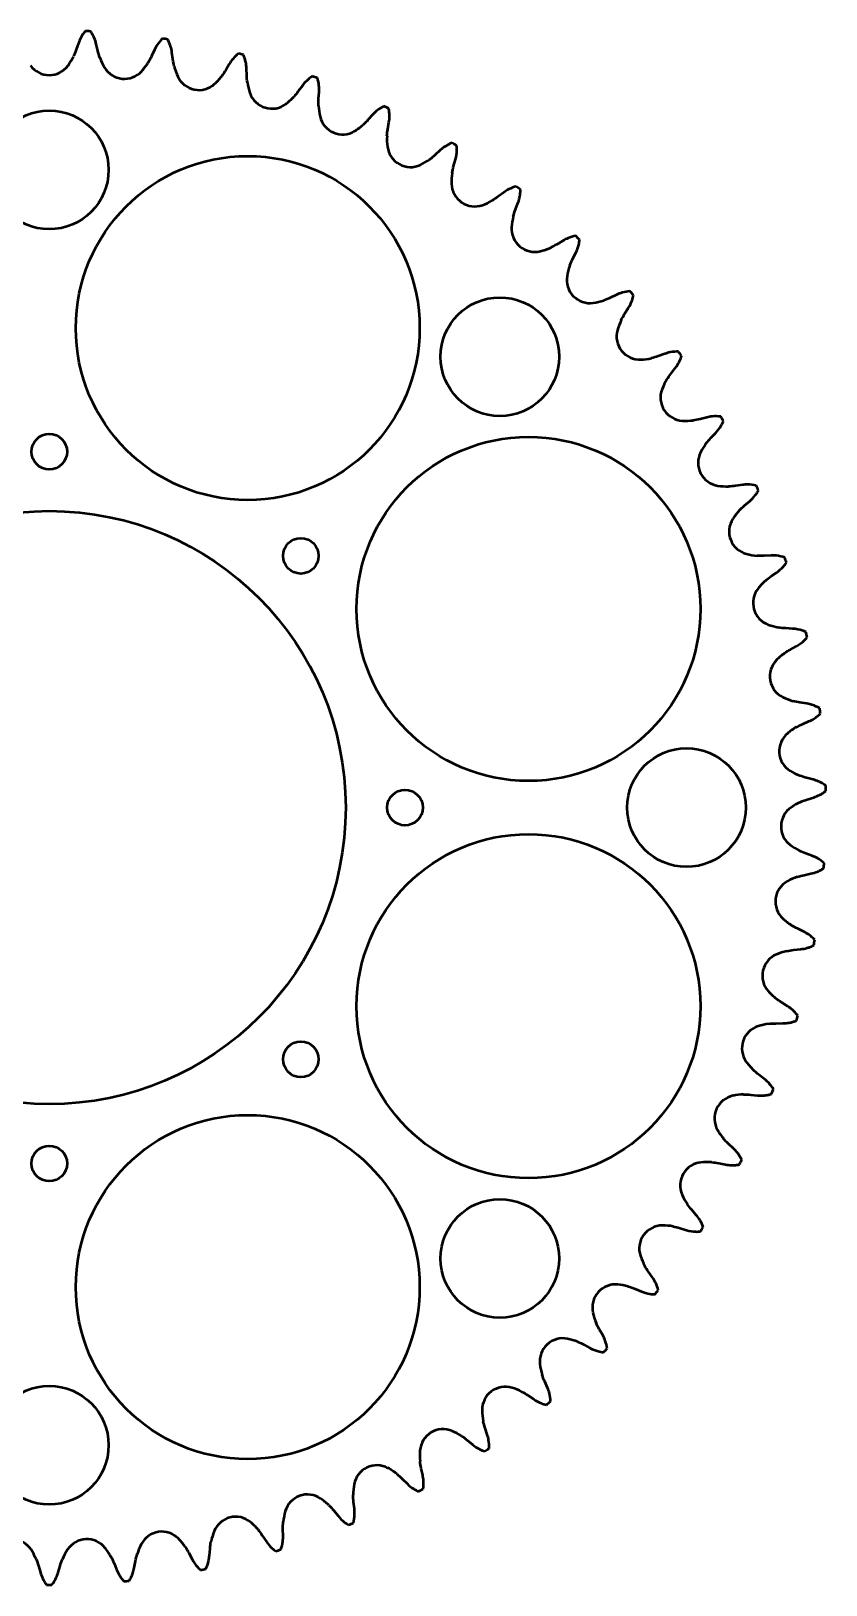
# Model space of a CAD drawing. Header units: millimetres. Extents: x 79 to 605, y 18 to 279.
# Drawn here: x 206.9 to 341, y 17.5 to 279.5 of the extents above; entities that cross this region are included whole.
import ezdxf

# ---------------------------------------------------------------- set-up
doc = ezdxf.new("R2010")
doc.units = ezdxf.units.MM
doc.layers.add('Visible (ISO)', color=7, linetype='Continuous', lineweight=50)

msp = doc.modelspace()

# ---------------------------------------------------------------- linework, layer by layer
at = {"layer": 'Visible (ISO)'}
for p, q in [((214.93, 277.44), (214.55, 276.34)), ((218.19, 276.16), (217.93, 277.29)), ((227.74, 276.31), (227.25, 275.25)), ((230.85, 274.71), (230.7, 275.86)), ((240.37, 273.91), (239.78, 272.9)), ((243.31, 272), (243.27, 273.17)), ((252.69, 270.26), (252.01, 269.32)), ((255.43, 268.07), (255.52, 269.23)), ((264.6, 265.4), (263.82, 264.54)), ((267.11, 262.96), (267.3, 264.1)), ((275.96, 259.39), (275.1, 258.6)), ((278.21, 256.7), (278.52, 257.82)), ((286.67, 252.27), (285.74, 251.57)), ((288.64, 249.37), (289.06, 250.46)), ((296.61, 244.12), (295.61, 243.52)), ((298.28, 241.04), (298.81, 242.08)), ((305.69, 235.02), (304.64, 234.52)), ((307.05, 231.79), (307.68, 232.77)), ((313.83, 225.06), (312.73, 224.67)), ((314.86, 221.71), (315.58, 222.63)), ((320.93, 214.35), (319.8, 214.07)), ((321.62, 210.91), (322.43, 211.75)), ((326.92, 202.98), (325.77, 202.81)), ((327.27, 199.49), (328.16, 200.24)), ((331.76, 191.06), (330.6, 191.01)), ((331.76, 187.56), (332.72, 188.22)), ((335.39, 178.73), (334.22, 178.79)), ((335.03, 175.24), (336.05, 175.8)), ((337.77, 166.09), (336.62, 166.27)), ((337.07, 162.66), (338.14, 163.12)), ((338.88, 153.29), (337.75, 153.58)), ((337.84, 149.94), (338.95, 150.28)), ((338.7, 140.43), (337.61, 140.83)), ((337.34, 137.2), (338.48, 137.44)), ((337.25, 127.66), (336.21, 128.17)), ((335.58, 124.58), (336.73, 124.7)), ((334.54, 115.09), (333.55, 115.7)), ((332.56, 112.19), (333.73, 112.2)), ((330.59, 102.86), (329.66, 103.56)), ((328.33, 100.17), (329.49, 100.06)), ((325.44, 91.08), (324.59, 91.87)), ((322.93, 88.63), (324.07, 88.41)), ((319.14, 79.87), (318.37, 80.74)), ((316.4, 77.68), (317.51, 77.35)), ((311.76, 69.34), (311.08, 70.29)), ((308.81, 67.44), (309.88, 67)), ((303.36, 59.61), (302.78, 60.62)), ((300.24, 58.01), (301.27, 57.46)), ((294.04, 50.75), (293.57, 51.81)), ((290.78, 49.47), (291.74, 48.82)), ((280.51, 41.92), (281.4, 41.18)), ((283.88, 42.87), (283.52, 43.97)), ((272.99, 36.04), (272.74, 37.17)), ((269.54, 35.43), (270.35, 34.6)), ((261.47, 30.33), (261.33, 31.48)), ((257.98, 30.07), (258.71, 29.16)), ((249.44, 25.79), (249.42, 26.95)), ((237.02, 22.47), (237.12, 23.63)), ((245.94, 25.88), (246.58, 24.9)), ((220.92, 21.19), (221.35, 20.11)), ((224.33, 20.41), (224.54, 21.55)), ((233.54, 22.91), (234.08, 21.88)), ((208.18, 20.74), (208.5, 19.62)), ((211.5, 19.62), (211.82, 20.74))]:
    msp.add_line(p, q, dxfattribs=at)
for centre, radius in [((210, 256.07), 10), ((243.48, 229.41), 29), ((286.01, 224.58), 10), ((210, 208.57), 3), ((290.84, 182.06), 29), ((210, 148.57), 50), ((252.43, 191), 3), ((317.5, 148.57), 10), ((270, 148.57), 3), ((290.84, 115.09), 29), ((252.43, 106.14), 3), ((243.48, 67.73), 29), ((210, 88.57), 3), ((286.01, 72.56), 10), ((210, 41.07), 10)]:
    msp.add_circle(centre, radius, dxfattribs=at)
for centre, radius, start, end in [((210, 148.57), 131.04, 86.9481, 87.3376), ((210, 148.57), 131.04, 81.2339, 81.6233), ((204.98, 279.6), 10.11, 324.0476, 334.29), ((210, 148.57), 131.04, 75.5196, 75.909), ((210, 275.96), 3.91, 215.9524, 324.0476), ((228.04, 278.45), 10.11, 199.9957, 210.2381), ((222.68, 275.33), 3.91, 210.2381, 318.3333), ((218.05, 279.45), 10.11, 318.3333, 328.5757), ((240.88, 276.01), 10.11, 194.2815, 204.5238), ((235.24, 273.44), 3.91, 204.5238, 312.619), ((231.04, 278), 10.11, 312.619, 322.8614), ((253.42, 272.3), 10.11, 188.5672, 198.8095), ((210, 148.57), 131.04, 69.8053, 70.1947), ((247.55, 270.3), 3.91, 198.8095, 306.9048), ((243.83, 275.26), 10.11, 306.9048, 317.1471), ((265.52, 267.36), 10.11, 182.8529, 193.0952), ((259.48, 265.96), 3.91, 193.0952, 301.1905), ((210, 148.57), 131.04, 64.091, 64.4804), ((256.27, 271.26), 10.11, 301.1905, 311.4328), ((277.07, 261.25), 10.11, 177.1386, 187.381), ((270.93, 260.45), 3.91, 187.381, 295.4762), ((210, 148.57), 131.04, 58.3767, 58.7661), ((268.26, 266.05), 10.11, 295.4762, 305.7185), ((287.96, 254.01), 10.11, 171.4243, 181.6667), ((281.76, 253.83), 3.91, 181.6667, 289.7619), ((210, 148.57), 131.04, 52.6624, 53.0519), ((279.67, 259.66), 10.11, 289.7619, 300.0043), ((291.89, 246.16), 3.91, 175.9524, 284.0476), ((298.07, 245.72), 10.11, 165.71, 175.9524), ((210, 148.57), 131.04, 46.9481, 47.3376), ((290.38, 252.17), 10.11, 284.0476, 294.29), ((307.31, 236.47), 10.11, 159.9957, 170.2381), ((301.2, 237.52), 3.91, 170.2381, 278.3333), ((300.3, 243.66), 10.11, 278.3333, 288.5757), ((210, 148.57), 131.04, 41.2339, 41.6233), ((315.57, 226.34), 10.11, 154.2815, 164.5238), ((309.6, 228), 3.91, 164.5238, 272.619), ((210, 148.57), 131.04, 35.5196, 35.909), ((309.32, 234.19), 10.11, 272.619, 282.8614), ((322.79, 215.45), 10.11, 148.5672, 158.8095), ((317.01, 217.69), 3.91, 158.8095, 266.9048), ((317.35, 223.88), 10.11, 266.9048, 277.1471), ((210, 148.57), 131.04, 29.8053, 30.1947), ((328.89, 203.88), 10.11, 142.8529, 153.0952), ((323.36, 206.69), 3.91, 153.0952, 261.1905), ((324.31, 212.82), 10.11, 261.1905, 271.4328), ((210, 148.57), 131.04, 24.091, 24.4804), ((328.59, 195.11), 3.91, 147.381, 255.4762), ((333.81, 191.77), 10.11, 137.1386, 147.381), ((330.14, 201.11), 10.11, 255.4762, 265.7185), ((210, 148.57), 131.04, 18.3767, 18.7661), ((337.49, 179.23), 10.11, 131.4243, 141.6667), ((332.63, 183.07), 3.91, 141.6667, 249.7619), ((334.78, 188.89), 10.11, 249.7619, 260.0043), ((210, 148.57), 131.04, 12.6624, 13.0519), ((335.46, 170.69), 3.91, 135.9524, 244.0476), ((339.91, 166.38), 10.11, 125.71, 135.9524), ((338.17, 176.27), 10.11, 244.0476, 254.29), ((210, 148.57), 131.04, 6.9481, 7.3376), ((337.04, 158.09), 3.91, 130.2381, 238.3333), ((341.04, 153.36), 10.11, 119.9957, 130.2381), ((340.29, 163.37), 10.11, 238.3333, 248.5757), ((210, 148.57), 131.04, 1.2339, 1.6233), ((340.87, 140.29), 10.11, 114.2815, 124.5238), ((337.35, 145.39), 3.91, 124.5238, 232.619), ((341.12, 150.32), 10.11, 232.619, 242.8614), ((210, 148.57), 131.04, 355.5196, 355.909), ((339.39, 127.3), 10.11, 108.5672, 118.8095), ((336.4, 132.73), 3.91, 118.8095, 226.9048), ((340.64, 137.26), 10.11, 226.9048, 237.1471), ((210, 148.57), 131.04, 349.8053, 350.1947), ((334.2, 120.22), 3.91, 113.0952, 221.1905), ((336.63, 114.52), 10.11, 102.8529, 113.0952), ((338.86, 124.31), 10.11, 221.1905, 231.4328), ((210, 148.57), 131.04, 344.091, 344.4804), ((330.76, 108), 3.91, 107.381, 215.4762), ((332.61, 102.08), 10.11, 97.1386, 107.381), ((335.81, 111.6), 10.11, 215.4762, 225.7185), ((326.12, 96.18), 3.91, 101.6667, 209.7619), ((327.37, 90.1), 10.11, 91.4243, 101.6667), ((210, 148.57), 131.04, 338.3767, 338.7661), ((331.5, 99.25), 10.11, 209.7619, 220.0043), ((210, 148.57), 131.04, 332.6624, 333.0519), ((320.33, 84.87), 3.91, 95.9524, 204.0476), ((320.97, 78.71), 10.11, 85.71, 95.9524), ((325.99, 87.4), 10.11, 204.0476, 214.29), ((313.43, 74.21), 3.91, 90.2381, 198.3333), ((313.46, 68.01), 10.11, 79.9957, 90.2381), ((210, 148.57), 131.04, 326.9481, 327.3376), ((319.32, 76.16), 10.11, 198.3333, 208.5757), ((305.52, 64.28), 3.91, 84.5238, 192.619), ((304.92, 58.1), 10.11, 74.2815, 84.5238), ((210, 148.57), 131.04, 321.2339, 321.6233), ((311.57, 65.63), 10.11, 192.619, 202.8614), ((296.65, 55.19), 3.91, 78.8095, 186.9048), ((295.45, 49.1), 10.11, 68.5672, 78.8095), ((210, 148.57), 131.04, 315.5196, 315.909), ((302.8, 55.93), 10.11, 186.9048, 197.1471), ((286.92, 47.02), 3.91, 73.0952, 181.1905), ((285.12, 41.09), 10.11, 62.8529, 73.0952), ((210, 148.57), 131.04, 309.8053, 310.1947), ((293.12, 47.15), 10.11, 181.1905, 191.4328), ((276.43, 39.87), 3.91, 67.381, 175.4762), ((274.04, 34.14), 10.11, 57.1386, 67.381), ((282.61, 39.38), 10.11, 175.4762, 185.7185), ((210, 148.57), 131.04, 304.091, 304.4804), ((265.27, 33.79), 3.91, 61.6667, 169.7619), ((262.33, 28.34), 10.11, 51.4243, 61.6667), ((271.37, 32.69), 10.11, 169.7619, 180.0043), ((253.57, 28.86), 3.91, 55.9524, 164.0476), ((250.1, 23.72), 10.11, 45.71, 55.9524), ((210, 148.57), 131.04, 298.3767, 298.7661), ((241.44, 25.12), 3.91, 50.2381, 158.3333), ((259.53, 27.16), 10.11, 164.0476, 174.29), ((228.99, 22.6), 3.91, 44.5238, 152.619), ((247.2, 22.83), 10.11, 158.3333, 168.5757), ((237.47, 20.35), 10.11, 39.9957, 50.2381), ((210, 148.57), 131.04, 292.6624, 293.0519), ((203.65, 21.34), 3.91, 33.0952, 141.1905), ((216.35, 21.34), 3.91, 38.8095, 146.9048), ((211.52, 17.45), 10.11, 28.5672, 38.8095), ((234.49, 19.75), 10.11, 152.619, 162.8614), ((224.57, 18.25), 10.11, 34.2815, 44.5238), ((198.46, 17.95), 10.11, 22.8529, 33.0952), ((221.54, 17.95), 10.11, 146.9048, 157.1471), ((210, 148.57), 131.04, 286.9481, 287.3376), ((210, 148.57), 131.04, 281.2339, 281.6233), ((210, 148.57), 131.04, 269.8053, 270.1947), ((210, 148.57), 131.04, 275.5196, 275.909)]:
    msp.add_arc(centre, radius, start, end, dxfattribs=at)
for points, knots in [([(216.09, 279.47), (215.8, 279.13), (215.54, 278.76), (215.17, 278.06), (215.04, 277.76), (214.93, 277.44)], [-0.242426, -0.242426, -0.242426, -0.242426, -0.1024853, -0.1024853, 0, 0, 0, 0]), ([(217.93, 277.29), (217.84, 277.65), (217.72, 278.01), (217.5, 278.54), (217.4, 278.72), (217.2, 279.08), (217.09, 279.26), (216.98, 279.43)], [-0.2424705, -0.2424705, -0.2424705, -0.2424705, -0.1284812, -0.1284812, -0.0644266, -0.0644266, -0.0000937, -0.0000937, -0.0000937, -0.0000937]), ([(229.09, 278.22), (228.76, 277.9), (228.47, 277.55), (228.04, 276.9), (227.87, 276.61), (227.74, 276.31)], [-0.2424414, -0.2424414, -0.2424414, -0.2424414, -0.1014333, -0.1014333, -0.0000152, -0.0000152, -0.0000152, -0.0000152]), ([(230.7, 275.86), (230.66, 276.23), (230.57, 276.59), (230.4, 277.14), (230.33, 277.34), (230.16, 277.72), (230.07, 277.9), (229.97, 278.08)], [-0.24247, -0.24247, -0.24247, -0.24247, -0.1287197, -0.1287197, -0.0645979, -0.0645979, -0.0000937, -0.0000937, -0.0000937, -0.0000937]), ([(241.9, 275.67), (241.56, 275.4), (241.24, 275.09), (240.73, 274.48), (240.54, 274.2), (240.37, 273.91)], [-0.2424412, -0.2424412, -0.2424412, -0.2424412, -0.1043163, -0.1043163, -0.0000152, -0.0000152, -0.0000152, -0.0000152]), ([(243.27, 273.17), (243.26, 273.54), (243.22, 273.9), (243.1, 274.46), (243.05, 274.66), (242.92, 275.06), (242.85, 275.26), (242.77, 275.45)], [-0.2424678, -0.2424678, -0.2424678, -0.2424678, -0.1299296, -0.1299296, -0.0655165, -0.0655165, -0.0000937, -0.0000937, -0.0000937, -0.0000937]), ([(254.4, 271.86), (254.03, 271.63), (253.69, 271.36), (253.12, 270.8), (252.9, 270.54), (252.69, 270.26)], [-0.2424414, -0.2424414, -0.2424414, -0.2424414, -0.1058702, -0.1058702, -0.0000152, -0.0000152, -0.0000152, -0.0000152]), ([(255.52, 269.23), (255.54, 269.6), (255.53, 269.96), (255.47, 270.53), (255.44, 270.74), (255.36, 271.15), (255.3, 271.36), (255.24, 271.56)], [-0.2424659, -0.2424659, -0.2424659, -0.2424659, -0.1309371, -0.1309371, -0.0663955, -0.0663955, -0.0000937, -0.0000937, -0.0000937, -0.0000937]), ([(266.46, 266.83), (266.07, 266.63), (265.7, 266.4), (265.08, 265.91), (264.83, 265.67), (264.6, 265.4)], [-0.2424415, -0.2424415, -0.2424415, -0.2424415, -0.1065734, -0.1065734, -0.0000152, -0.0000152, -0.0000152, -0.0000152]), ([(267.3, 264.1), (267.36, 264.43), (267.39, 264.76), (267.4, 265.32), (267.38, 265.56), (267.34, 266.02), (267.3, 266.23), (267.26, 266.44)], [-0.2424504, -0.2424504, -0.2424504, -0.2424504, -0.1414925, -0.1414925, -0.0679216, -0.0679216, -0.0000937, -0.0000937, -0.0000937, -0.0000937]), ([(277.95, 260.62), (277.54, 260.47), (277.15, 260.27), (276.49, 259.84), (276.22, 259.62), (275.96, 259.39)], [-0.2424415, -0.2424415, -0.2424415, -0.2424415, -0.1066162, -0.1066162, -0.0000152, -0.0000152, -0.0000152, -0.0000152]), ([(278.52, 257.82), (278.67, 258.35), (278.74, 258.89), (278.75, 259.67), (278.74, 259.91), (278.71, 260.16)], [-0.242607, -0.242607, -0.242607, -0.242607, -0.076494, -0.076494, -0.0000937, -0.0000937, -0.0000937, -0.0000937]), ([(288.77, 253.3), (288.35, 253.18), (287.94, 253.02), (287.24, 252.66), (286.94, 252.48), (286.67, 252.27)], [-0.2424414, -0.2424414, -0.2424414, -0.2424414, -0.1060097, -0.1060097, -0.0000152, -0.0000152, -0.0000152, -0.0000152]), ([(289.06, 250.46), (289.24, 250.94), (289.37, 251.43), (289.47, 252.21), (289.48, 252.49), (289.48, 252.76)], [-0.2425784, -0.2425784, -0.2425784, -0.2425784, -0.0859702, -0.0859702, -0.0000937, -0.0000937, -0.0000937, -0.0000937]), ([(298.81, 244.94), (298.37, 244.86), (297.94, 244.74), (297.21, 244.45), (296.9, 244.3), (296.61, 244.12)], [-0.2424412, -0.2424412, -0.2424412, -0.2424412, -0.1045916, -0.1045916, -0.0000152, -0.0000152, -0.0000152, -0.0000152]), ([(298.81, 242.08), (299.03, 242.52), (299.2, 242.98), (299.38, 243.75), (299.43, 244.04), (299.46, 244.33)], [-0.2425621, -0.2425621, -0.2425621, -0.2425621, -0.0918052, -0.0918052, -0.0000937, -0.0000937, -0.0000937, -0.0000937]), ([(307.96, 235.61), (307.51, 235.58), (307.06, 235.51), (306.31, 235.29), (306, 235.17), (305.69, 235.02)], [-0.2424413, -0.2424413, -0.2424413, -0.2424413, -0.1021805, -0.1021805, -0.0000152, -0.0000152, -0.0000152, -0.0000152]), ([(307.68, 232.77), (307.94, 233.18), (308.15, 233.61), (308.41, 234.35), (308.49, 234.65), (308.55, 234.95)], [-0.2425537, -0.2425537, -0.2425537, -0.2425537, -0.0949993, -0.0949993, -0.0000937, -0.0000937, -0.0000937, -0.0000937]), ([(316.14, 225.43), (315.68, 225.44), (315.21, 225.41), (314.44, 225.26), (314.13, 225.17), (313.83, 225.06)], [-0.2424422, -0.2424422, -0.2424422, -0.2424422, -0.0986008, -0.0986008, -0.0000152, -0.0000152, -0.0000152, -0.0000152]), ([(315.58, 222.63), (315.88, 223), (316.13, 223.41), (316.46, 224.12), (316.57, 224.41), (316.66, 224.7)], [-0.2425506, -0.2425506, -0.2425506, -0.2425506, -0.0962008, -0.0962008, -0.0000937, -0.0000937, -0.0000937, -0.0000937]), ([(323.26, 214.48), (322.8, 214.54), (322.32, 214.55), (321.54, 214.48), (321.23, 214.42), (320.93, 214.35)], [-0.242444, -0.242444, -0.242444, -0.242444, -0.0952307, -0.0952307, -0.0000152, -0.0000152, -0.0000152, -0.0000152]), ([(322.43, 211.75), (322.76, 212.09), (323.05, 212.48), (323.46, 213.15), (323.59, 213.42), (323.71, 213.71)], [-0.242552, -0.242552, -0.242552, -0.242552, -0.0956468, -0.0956468, -0.0000937, -0.0000937, -0.0000937, -0.0000937]), ([(329.26, 202.87), (328.8, 202.98), (328.32, 203.04), (327.54, 203.04), (327.23, 203.02), (326.92, 202.98)], [-0.2424448, -0.2424448, -0.2424448, -0.2424448, -0.0940862, -0.0940862, -0.0000152, -0.0000152, -0.0000152, -0.0000152]), ([(328.16, 200.24), (328.53, 200.56), (328.87, 200.91), (329.33, 201.54), (329.49, 201.8), (329.63, 202.06)], [-0.2425583, -0.2425583, -0.2425583, -0.2425583, -0.0932285, -0.0932285, -0.0000937, -0.0000937, -0.0000937, -0.0000937]), ([(334.08, 190.73), (333.63, 190.88), (333.16, 190.99), (332.37, 191.07), (332.07, 191.08), (331.76, 191.06)], [-0.2424452, -0.2424452, -0.2424452, -0.2424452, -0.0935062, -0.0935062, -0.0000152, -0.0000152, -0.0000152, -0.0000152]), ([(332.72, 188.22), (333.13, 188.5), (333.51, 188.84), (334.03, 189.42), (334.2, 189.65), (334.36, 189.88)], [-0.2425713, -0.2425713, -0.2425713, -0.2425713, -0.0884607, -0.0884607, -0.0000937, -0.0000937, -0.0000937, -0.0000937]), ([(337.66, 178.16), (337.23, 178.36), (336.77, 178.52), (336, 178.67), (335.69, 178.71), (335.39, 178.73)], [-0.2424452, -0.2424452, -0.2424452, -0.2424452, -0.0934932, -0.0934932, -0.0000152, -0.0000152, -0.0000152, -0.0000152]), ([(336.05, 175.8), (336.52, 176.06), (336.95, 176.37), (337.52, 176.91), (337.69, 177.1), (337.86, 177.3)], [-0.242595, -0.242595, -0.242595, -0.242595, -0.0803614, -0.0803614, -0.0000937, -0.0000937, -0.0000937, -0.0000937]), ([(339.97, 165.31), (339.56, 165.55), (339.12, 165.75), (338.37, 165.98), (338.07, 166.05), (337.77, 166.09)], [-0.2424454, -0.2424454, -0.2424454, -0.2424454, -0.0932662, -0.0932662, -0.0000152, -0.0000152, -0.0000152, -0.0000152]), ([(338.14, 163.12), (338.44, 163.24), (338.72, 163.39), (339.2, 163.69), (339.4, 163.84), (339.77, 164.13), (339.93, 164.27), (340.08, 164.42)], [-0.2424477, -0.2424477, -0.2424477, -0.2424477, -0.1438856, -0.1438856, -0.0678647, -0.0678647, -0.0000937, -0.0000937, -0.0000937, -0.0000937]), ([(340.99, 152.28), (340.6, 152.57), (340.18, 152.81), (339.46, 153.11), (339.17, 153.21), (338.88, 153.29)], [-0.2424457, -0.2424457, -0.2424457, -0.2424457, -0.0928255, -0.0928255, -0.0000152, -0.0000152, -0.0000152, -0.0000152]), ([(338.95, 150.28), (339.3, 150.4), (339.64, 150.54), (340.15, 150.8), (340.33, 150.91), (340.68, 151.14), (340.85, 151.26), (341.01, 151.39)], [-0.2424676, -0.2424676, -0.2424676, -0.2424676, -0.1300183, -0.1300183, -0.0655882, -0.0655882, -0.0000937, -0.0000937, -0.0000937, -0.0000937]), ([(340.71, 139.22), (340.37, 139.53), (339.98, 139.8), (339.3, 140.19), (339.01, 140.32), (338.7, 140.43)], [-0.2424426, -0.2424426, -0.2424426, -0.2424426, -0.0977902, -0.0977902, -0.0000152, -0.0000152, -0.0000152, -0.0000152]), ([(338.48, 137.44), (338.85, 137.51), (339.2, 137.62), (339.74, 137.84), (339.93, 137.92), (340.29, 138.12), (340.47, 138.22), (340.64, 138.33)], [-0.2424702, -0.2424702, -0.2424702, -0.2424702, -0.1285948, -0.1285948, -0.0645079, -0.0645079, -0.0000937, -0.0000937, -0.0000937, -0.0000937]), ([(339.13, 126.25), (338.83, 126.59), (338.49, 126.89), (337.84, 127.34), (337.56, 127.51), (337.25, 127.66)], [-0.2424413, -0.2424413, -0.2424413, -0.2424413, -0.1023224, -0.1023224, -0.0000152, -0.0000152, -0.0000152, -0.0000152]), ([(336.73, 124.7), (337.11, 124.74), (337.47, 124.81), (338.02, 124.97), (338.22, 125.04), (338.6, 125.19), (338.79, 125.28), (338.98, 125.38)], [-0.24247, -0.24247, -0.24247, -0.24247, -0.1287309, -0.1287309, -0.064606, -0.064606, -0.0000937, -0.0000937, -0.0000937, -0.0000937]), ([(333.73, 112.2), (334.1, 112.2), (334.46, 112.24), (335.02, 112.34), (335.23, 112.39), (335.63, 112.5), (335.83, 112.57), (336.03, 112.65)], [-0.2424672, -0.2424672, -0.2424672, -0.2424672, -0.1302477, -0.1302477, -0.0657776, -0.0657776, -0.0000937, -0.0000937, -0.0000937, -0.0000937]), ([(336.27, 113.51), (336, 113.86), (335.7, 114.19), (335.11, 114.71), (334.83, 114.91), (334.54, 115.09)], [-0.2424412, -0.2424412, -0.2424412, -0.2424412, -0.1048039, -0.1048039, -0.0000152, -0.0000152, -0.0000152, -0.0000152]), ([(332.15, 101.11), (331.92, 101.48), (331.66, 101.84), (331.12, 102.41), (330.86, 102.64), (330.59, 102.86)], [-0.2424414, -0.2424414, -0.2424414, -0.2424414, -0.1061147, -0.1061147, -0.0000152, -0.0000152, -0.0000152, -0.0000152]), ([(329.49, 100.06), (329.85, 100.03), (330.22, 100.02), (330.79, 100.07), (330.99, 100.1), (331.41, 100.17), (331.62, 100.22), (331.82, 100.28)], [-0.2424653, -0.2424653, -0.2424653, -0.2424653, -0.131242, -0.131242, -0.0667102, -0.0667102, -0.0000937, -0.0000937, -0.0000937, -0.0000937]), ([(326.82, 89.18), (326.63, 89.58), (326.4, 89.95), (325.93, 90.58), (325.69, 90.84), (325.44, 91.08)], [-0.2424415, -0.2424415, -0.2424415, -0.2424415, -0.1066429, -0.1066429, -0.0000152, -0.0000152, -0.0000152, -0.0000152]), ([(324.07, 88.41), (324.38, 88.34), (324.7, 88.31), (325.27, 88.28), (325.51, 88.29), (325.98, 88.32), (326.19, 88.35), (326.41, 88.39)], [-0.2424468, -0.2424468, -0.2424468, -0.2424468, -0.1446748, -0.1446748, -0.0680269, -0.0680269, -0.0000937, -0.0000937, -0.0000937, -0.0000937]), ([(320.32, 77.85), (320.18, 78.26), (319.99, 78.65), (319.57, 79.32), (319.37, 79.6), (319.14, 79.87)], [-0.2424415, -0.2424415, -0.2424415, -0.2424415, -0.1065285, -0.1065285, -0.0000152, -0.0000152, -0.0000152, -0.0000152]), ([(317.51, 77.35), (318.02, 77.19), (318.55, 77.1), (319.33, 77.07), (319.59, 77.08), (319.84, 77.1)], [-0.2425987, -0.2425987, -0.2425987, -0.2425987, -0.0791635, -0.0791635, -0.0000937, -0.0000937, -0.0000937, -0.0000937]), ([(312.73, 67.21), (312.63, 67.64), (312.48, 68.06), (312.13, 68.76), (311.96, 69.06), (311.76, 69.34)], [-0.2424413, -0.2424413, -0.2424413, -0.2424413, -0.1057422, -0.1057422, -0.0000152, -0.0000152, -0.0000152, -0.0000152]), ([(309.88, 67), (310.35, 66.8), (310.84, 66.67), (311.61, 66.55), (311.9, 66.52), (312.18, 66.52)], [-0.2425734, -0.2425734, -0.2425734, -0.2425734, -0.0877313, -0.0877313, -0.0000937, -0.0000937, -0.0000937, -0.0000937]), ([(304.12, 57.39), (304.06, 57.83), (303.95, 58.26), (303.67, 59), (303.53, 59.31), (303.36, 59.61)], [-0.2424412, -0.2424412, -0.2424412, -0.2424412, -0.1040687, -0.1040687, -0.0000152, -0.0000152, -0.0000152, -0.0000152]), ([(301.27, 57.46), (301.7, 57.22), (302.15, 57.04), (302.91, 56.84), (303.2, 56.79), (303.5, 56.75)], [-0.2425594, -0.2425594, -0.2425594, -0.2425594, -0.0928177, -0.0928177, -0.0000937, -0.0000937, -0.0000937, -0.0000937]), ([(294.57, 48.47), (294.56, 48.92), (294.49, 49.37), (294.29, 50.13), (294.17, 50.45), (294.04, 50.75)], [-0.2424414, -0.2424414, -0.2424414, -0.2424414, -0.1014597, -0.1014597, -0.0000152, -0.0000152, -0.0000152, -0.0000152]), ([(291.74, 48.82), (292.14, 48.55), (292.57, 48.33), (293.3, 48.05), (293.59, 47.96), (293.89, 47.9)], [-0.2425525, -0.2425525, -0.2425525, -0.2425525, -0.095471, -0.095471, -0.0000937, -0.0000937, -0.0000937, -0.0000937]), ([(284.19, 40.55), (284.21, 41.01), (284.19, 41.48), (284.06, 42.26), (283.98, 42.57), (283.88, 42.87)], [-0.2424428, -0.2424428, -0.2424428, -0.2424428, -0.0973527, -0.0973527, -0.0000152, -0.0000152, -0.0000152, -0.0000152]), ([(281.4, 41.18), (281.77, 40.87), (282.17, 40.61), (282.87, 40.26), (283.16, 40.14), (283.45, 40.05)], [-0.2425505, -0.2425505, -0.2425505, -0.2425505, -0.0962253, -0.0962253, -0.0000937, -0.0000937, -0.0000937, -0.0000937]), ([(270.35, 34.6), (270.69, 34.26), (271.07, 33.96), (271.73, 33.54), (272, 33.4), (272.28, 33.27)], [-0.2425531, -0.2425531, -0.2425531, -0.2425531, -0.0952288, -0.0952288, -0.0000937, -0.0000937, -0.0000937, -0.0000937]), ([(273.06, 33.7), (273.14, 34.16), (273.16, 34.64), (273.1, 35.43), (273.06, 35.73), (272.99, 36.04)], [-0.2424441, -0.2424441, -0.2424441, -0.2424441, -0.0949845, -0.0949845, -0.0000152, -0.0000152, -0.0000152, -0.0000152]), ([(258.71, 29.16), (259.02, 28.78), (259.37, 28.43), (259.99, 27.95), (260.23, 27.79), (260.49, 27.64)], [-0.2425608, -0.2425608, -0.2425608, -0.2425608, -0.0922854, -0.0922854, -0.0000937, -0.0000937, -0.0000937, -0.0000937]), ([(261.31, 27.99), (261.43, 28.45), (261.5, 28.93), (261.52, 29.71), (261.51, 30.02), (261.47, 30.33)], [-0.242445, -0.242445, -0.242445, -0.242445, -0.0937315, -0.0937315, -0.0000152, -0.0000152, -0.0000152, -0.0000152]), ([(246.58, 24.9), (246.86, 24.48), (247.18, 24.09), (247.76, 23.55), (247.97, 23.38), (248.2, 23.22)], [-0.242576, -0.242576, -0.242576, -0.242576, -0.0867997, -0.0867997, -0.0000937, -0.0000937, -0.0000937, -0.0000937]), ([(249.05, 23.48), (249.22, 23.93), (249.33, 24.39), (249.43, 25.18), (249.45, 25.48), (249.44, 25.79)], [-0.2424452, -0.2424452, -0.2424452, -0.2424452, -0.093523, -0.093523, -0.0000152, -0.0000152, -0.0000152, -0.0000152]), ([(234.08, 21.88), (234.33, 21.4), (234.64, 20.95), (235.16, 20.37), (235.34, 20.2), (235.53, 20.04)], [-0.2426034, -0.2426034, -0.2426034, -0.2426034, -0.077642, -0.077642, -0.0000937, -0.0000937, -0.0000937, -0.0000937]), ([(236.4, 20.21), (236.61, 20.64), (236.78, 21.1), (236.95, 21.86), (237, 22.17), (237.02, 22.47)], [-0.2424452, -0.2424452, -0.2424452, -0.2424452, -0.0934565, -0.0934565, -0.0000152, -0.0000152, -0.0000152, -0.0000152]), ([(208.5, 19.62), (208.6, 19.26), (208.74, 18.91), (208.99, 18.39), (209.09, 18.21), (209.31, 17.86), (209.43, 17.69), (209.55, 17.53)], [-0.2424254, -0.2424254, -0.2424254, -0.2424254, -0.1283183, -0.1283183, -0.0643114, -0.0643114, -0.0000484, -0.0000484, -0.0000484, -0.0000484]), ([(210.45, 17.53), (210.74, 17.91), (210.99, 18.32), (211.31, 19.04), (211.42, 19.32), (211.5, 19.62)], [-0.2424459, -0.2424459, -0.2424459, -0.2424459, -0.0926821, -0.0926821, -0.0000152, -0.0000152, -0.0000152, -0.0000152]), ([(221.35, 20.11), (221.47, 19.8), (221.62, 19.5), (221.91, 19.01), (222.04, 18.82), (222.31, 18.46), (222.46, 18.29), (222.6, 18.13)], [-0.2424521, -0.2424521, -0.2424521, -0.2424521, -0.1401014, -0.1401014, -0.0679022, -0.0679022, -0.0000937, -0.0000937, -0.0000937, -0.0000937]), ([(223.49, 18.22), (223.74, 18.63), (223.95, 19.07), (224.2, 19.81), (224.28, 20.11), (224.33, 20.41)], [-0.2424455, -0.2424455, -0.2424455, -0.2424455, -0.0931761, -0.0931761, -0.0000152, -0.0000152, -0.0000152, -0.0000152])]:
    msp.add_open_spline(points, degree=3, knots=knots, dxfattribs=at)
for points in [[(214.55, 276.34), (214.42, 275.95), (214.27, 275.58), (214.09, 275.22)], [(218.54, 274.99), (218.4, 275.37), (218.28, 275.76), (218.19, 276.16)], [(227.25, 275.25), (227.08, 274.88), (226.89, 274.52), (226.68, 274.18)], [(231.08, 273.52), (230.98, 273.91), (230.91, 274.31), (230.85, 274.71)], [(239.78, 272.9), (239.58, 272.55), (239.35, 272.22), (239.11, 271.89)], [(243.42, 270.8), (243.36, 271.2), (243.32, 271.6), (243.31, 272)], [(252.01, 269.32), (251.77, 268.99), (251.52, 268.68), (251.24, 268.38)], [(255.42, 266.86), (255.4, 267.27), (255.41, 267.67), (255.43, 268.07)], [(263.82, 264.54), (263.56, 264.23), (263.27, 263.95), (262.97, 263.68)], [(266.97, 261.75), (266.99, 262.15), (267.04, 262.56), (267.11, 262.96)], [(275.1, 258.6), (274.81, 258.33), (274.49, 258.07), (274.16, 257.84)], [(277.96, 255.52), (278.02, 255.91), (278.1, 256.31), (278.21, 256.7)], [(285.74, 251.57), (285.41, 251.33), (285.07, 251.11), (284.72, 250.9)], [(288.27, 248.22), (288.37, 248.61), (288.49, 249), (288.64, 249.37)], [(295.61, 243.52), (295.27, 243.31), (294.91, 243.12), (294.54, 242.96)], [(297.8, 239.93), (297.94, 240.31), (298.1, 240.68), (298.28, 241.04)], [(304.64, 234.52), (304.28, 234.35), (303.9, 234.2), (303.52, 234.07)], [(306.46, 230.73), (306.64, 231.1), (306.84, 231.45), (307.05, 231.79)], [(312.73, 224.67), (312.35, 224.54), (311.96, 224.42), (311.57, 224.33)], [(314.16, 220.72), (314.38, 221.07), (314.61, 221.4), (314.86, 221.71)], [(319.8, 214.07), (319.4, 213.97), (319.01, 213.89), (318.61, 213.84)], [(320.83, 209.99), (321.08, 210.31), (321.34, 210.62), (321.62, 210.91)], [(325.77, 202.81), (325.37, 202.75), (324.97, 202.71), (324.57, 202.7)], [(326.4, 198.65), (326.67, 198.95), (326.96, 199.23), (327.27, 199.49)], [(330.6, 191.01), (330.19, 190.99), (329.79, 191), (329.39, 191.03)], [(330.8, 186.81), (331.11, 187.08), (331.43, 187.33), (331.76, 187.56)], [(334.22, 178.79), (333.82, 178.81), (333.42, 178.86), (333.02, 178.93)], [(334.01, 174.59), (334.34, 174.83), (334.68, 175.05), (335.03, 175.24)], [(336.62, 166.27), (336.22, 166.34), (335.82, 166.42), (335.43, 166.53)], [(335.99, 162.12), (336.34, 162.32), (336.7, 162.5), (337.07, 162.66)], [(337.75, 153.58), (337.36, 153.68), (336.97, 153.81), (336.6, 153.95)], [(336.71, 149.51), (337.08, 149.67), (337.46, 149.82), (337.84, 149.94)], [(337.61, 140.83), (337.23, 140.97), (336.86, 141.14), (336.5, 141.32)], [(336.17, 136.88), (336.56, 137.01), (336.95, 137.12), (337.34, 137.2)], [(336.21, 128.17), (335.85, 128.34), (335.49, 128.54), (335.15, 128.76)], [(334.38, 124.38), (334.78, 124.47), (335.17, 124.54), (335.58, 124.58)], [(333.55, 115.7), (333.21, 115.91), (332.88, 116.15), (332.56, 116.4)], [(331.35, 112.12), (331.76, 112.17), (332.16, 112.19), (332.56, 112.19)], [(329.66, 103.56), (329.34, 103.81), (329.04, 104.07), (328.75, 104.36)], [(327.12, 100.21), (327.53, 100.22), (327.93, 100.21), (328.33, 100.17)], [(324.59, 91.87), (324.29, 92.15), (324.01, 92.44), (323.75, 92.75)], [(321.72, 88.79), (322.13, 88.76), (322.53, 88.71), (322.93, 88.63)], [(318.37, 80.74), (318.11, 81.05), (317.86, 81.37), (317.63, 81.7)], [(315.22, 77.97), (315.62, 77.9), (316.01, 77.8), (316.4, 77.68)], [(311.08, 70.29), (310.85, 70.62), (310.63, 70.96), (310.44, 71.32)], [(307.66, 67.84), (308.05, 67.73), (308.44, 67.6), (308.81, 67.44)], [(302.78, 60.62), (302.58, 60.97), (302.4, 61.33), (302.25, 61.7)], [(299.14, 58.52), (299.52, 58.37), (299.89, 58.2), (300.24, 58.01)], [(293.57, 51.81), (293.4, 52.18), (293.26, 52.56), (293.14, 52.95)], [(289.73, 50.09), (290.09, 49.9), (290.44, 49.7), (290.78, 49.47)], [(283.52, 43.97), (283.39, 44.36), (283.29, 44.75), (283.21, 45.15)], [(279.53, 42.64), (279.87, 42.42), (280.2, 42.18), (280.51, 41.92)], [(272.74, 37.17), (272.65, 37.57), (272.58, 37.97), (272.54, 38.37)], [(268.64, 36.24), (268.95, 35.99), (269.25, 35.72), (269.54, 35.43)], [(261.33, 31.48), (261.29, 31.88), (261.26, 32.29), (261.26, 32.69)], [(257.16, 30.96), (257.45, 30.68), (257.72, 30.38), (257.98, 30.07)], [(245.22, 26.85), (245.48, 26.54), (245.72, 26.22), (245.94, 25.88)], [(249.42, 26.95), (249.41, 27.36), (249.43, 27.76), (249.47, 28.16)], [(232.92, 23.95), (233.15, 23.62), (233.36, 23.27), (233.54, 22.91)], [(237.12, 23.63), (237.15, 24.04), (237.2, 24.44), (237.28, 24.83)], [(207.78, 21.88), (207.93, 21.51), (208.07, 21.12), (208.18, 20.74)], [(211.82, 20.74), (211.93, 21.13), (212.07, 21.51), (212.22, 21.88)], [(220.4, 22.29), (220.59, 21.93), (220.77, 21.57), (220.92, 21.19)], [(224.54, 21.55), (224.61, 21.95), (224.71, 22.34), (224.83, 22.73)]]:
    msp.add_open_spline(points, degree=3, dxfattribs=at)

doc.saveas('drawing.dxf')
